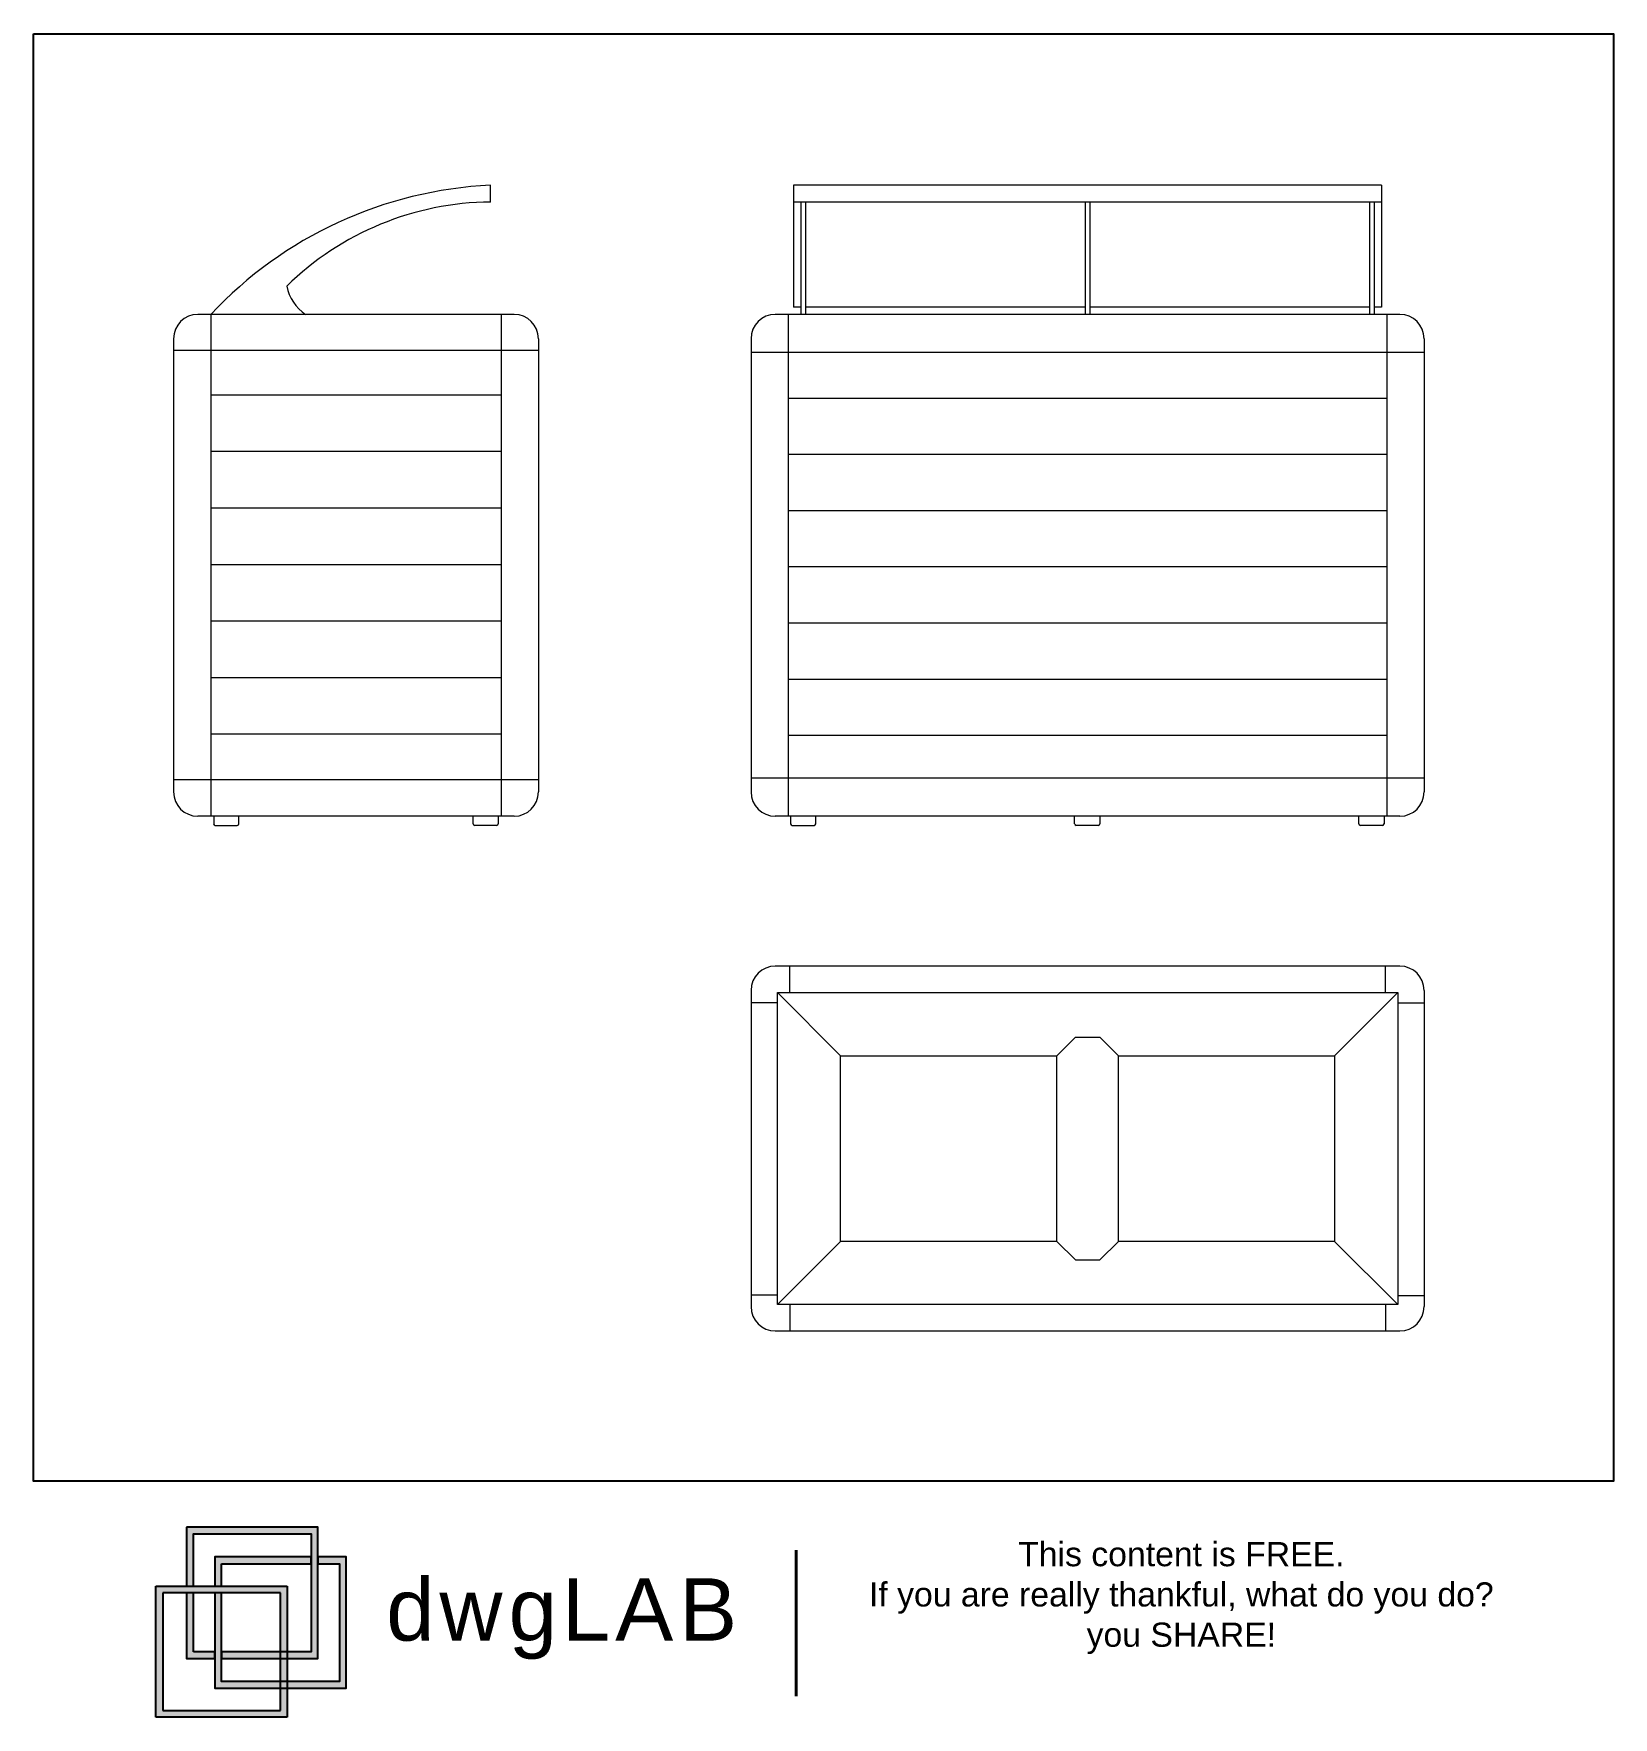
# Model space of a CAD drawing. Header units: millimetres. Extents: x 3029.05 to 3030.88, y 1669.17 to 1671.11.
import ezdxf

# ---------------------------------------------------------------- set-up
doc = ezdxf.new("R2010")
doc.units = ezdxf.units.MM
for name, color, linetype, plot in [('000-dwgLAB-Rectan.', 251, 'Continuous', False), ('02', 251, 'Continuous', False), ('dwgLAB', 250, 'Continuous', False)]:
    doc.layers.add(name, color=color, linetype=linetype, plot=plot)
doc.layers.add('001_Dark_1 5', color=7, linetype='Continuous', lineweight=0)
doc.styles.get("Standard").update_dxf_attribs({"font": 'arial.ttf'})

# ---------------------------------------------------------------- blocks, each defined once
blk = doc.blocks.new('DWGlab_ok')
at = {"layer": 'dwgLAB', "true_color": 0xfee41b}
h = blk.add_hatch(color=2, dxfattribs=at)
h.dxf.hatch_style = 2
h.paths.add_polyline_path([(0.0369, 0.2289), (0.0369, 0.158), (0.045, 0.158), (0.045, 0.2209), (0.1869, 0.2209), (0.1869, 0.079), (0.0788, 0.079), (0.0788, 0.0709), (0.1949, 0.0709), (0.1949, 0.2289)])
at = {"layer": 'dwgLAB', "true_color": 0xe03b3e}
h = blk.add_hatch(color=13, dxfattribs=at)
h.dxf.hatch_style = 2
h.paths.add_polyline_path([(0.1949, 0.193), (0.1949, 0.1849), (0.2207, 0.1849), (0.2207, 0.0431), (0.0788, 0.0431), (0.0788, 0.1499), (0.0708, 0.1499), (0.0708, 0.035), (0.2287, 0.035), (0.2287, 0.193)])
h = blk.add_hatch(color=13, dxfattribs=at)
h.dxf.hatch_style = 2
h.paths.add_polyline_path([(0.0788, 0.1849), (0.1869, 0.1849), (0.1869, 0.193), (0.0708, 0.193), (0.0708, 0.158), (0.0788, 0.158)])
at = {"layer": 'dwgLAB', "true_color": 0x497798}
h = blk.add_hatch(color=155, dxfattribs=at)
h.dxf.hatch_style = 2
h.paths.add_polyline_path([(0.158, 0), (0, 0), (0, 0.158), (0.158, 0.158)])
h.paths.add_polyline_path([(0.0081, 0.0081), (0.1499, 0.0081), (0.1499, 0.1499), (0.0081, 0.1499)])
at = {"layer": 'dwgLAB', "true_color": 0xfee41b}
h = blk.add_hatch(color=2, dxfattribs=at)
h.dxf.hatch_style = 2
h.paths.add_polyline_path([(0.045, 0.079), (0.045, 0.1499), (0.0369, 0.1499), (0.0369, 0.0709), (0.0708, 0.0709), (0.0708, 0.079)])
at = {"layer": 'dwgLAB', "color": 155, "true_color": 0x497798}
for p, q in [((0, 0), (0, 0.158)), ((0, 0.158), (0.158, 0.158)), ((0.1499, 0.1499), (0.0081, 0.1499)), ((0.0081, 0.1499), (0.0081, 0.0081)), ((0.1499, 0.0081), (0.1499, 0.1499)), ((0.158, 0.158), (0.158, 0)), ((0.158, 0), (0, 0)), ((0.0081, 0.0081), (0.1499, 0.0081))]:
    blk.add_line(p, q, dxfattribs=at)
at = {"layer": 'dwgLAB', "color": 2, "true_color": 0xfee41b}
for points in [[(0.0369, 0.2289), (0.0369, 0.158), (0.045, 0.158), (0.045, 0.2209), (0.1869, 0.2209), (0.1869, 0.079), (0.0788, 0.079), (0.0788, 0.0709), (0.1949, 0.0709), (0.1949, 0.2289), (0.0369, 0.2289)], [(0.045, 0.079), (0.045, 0.1499), (0.0369, 0.1499), (0.0369, 0.0709), (0.0708, 0.0709), (0.0708, 0.079), (0.045, 0.079)]]:
    blk.add_lwpolyline(points, dxfattribs=at)
at = {"layer": 'dwgLAB', "color": 13, "true_color": 0xe03b3e}
for points in [[(0.1949, 0.193), (0.1949, 0.1849), (0.2207, 0.1849), (0.2207, 0.0431), (0.0788, 0.0431), (0.0788, 0.1499), (0.0708, 0.1499), (0.0708, 0.035), (0.2287, 0.035), (0.2287, 0.193), (0.1949, 0.193)], [(0.0788, 0.1849), (0.1869, 0.1849), (0.1869, 0.193), (0.0708, 0.193), (0.0708, 0.158), (0.0788, 0.158), (0.0788, 0.1849)]]:
    blk.add_lwpolyline(points, dxfattribs=at)
at = {"layer": 'dwgLAB', "color": 9, "linetype": 'Continuous', "lineweight": 40, "true_color": 0xd19cc7}
blk.add_lwpolyline([(0.7701, 0.0256), (0.7701, 0.2011)], dxfattribs=at)
at = {"layer": 'dwgLAB', "color": 7}
for s, width, heights, insert, char_height, attachment_point in [('{\\H0.91667x;\\C0;This content is FREE.\\PIf you are really thankful, what do you do? you SHARE!}', 0.805462, [0.5251], (1.2337, 0.2109), 0.031712, 2), ('{\\T1.1;dwgLAB}', 17.629903, [0], (0.277, 0.1673), 0.075, 1)]:
    blk.add_mtext_dynamic_manual_height_columns(s, width=width, gutter_width=12.5, heights=heights, dxfattribs=dict(at, insert=insert, char_height=char_height, attachment_point=attachment_point))

msp = doc.modelspace()

# ---------------------------------------------------------------- linework, layer by layer
at = {"layer": '000-dwgLAB-Rectan.'}
msp.add_lwpolyline([(3029.0492, 1671.1128), (3030.8752, 1671.1128), (3030.8752, 1669.4393), (3029.0492, 1669.4393), (3029.0492, 1671.1128)], dxfattribs=at)
at = {"layer": '001_Dark_1 5'}
for p, q in [((3029.5774, 1670.9182), (3029.5774, 1670.9376)), ((3030.6072, 1670.9376), (3029.9275, 1670.9376)), ((3029.9275, 1670.9376), (3029.9275, 1670.7966)), ((3030.6072, 1670.9376), (3030.6072, 1670.7966)), ((3030.6072, 1670.9182), (3029.9275, 1670.9182)), ((3029.9361, 1670.9182), (3029.9361, 1670.7883)), ((3029.9414, 1670.9182), (3029.9414, 1670.7883)), ((3030.2648, 1670.9182), (3030.2648, 1670.7883)), ((3030.2702, 1670.9182), (3030.2702, 1670.7883)), ((3030.5933, 1670.9182), (3030.5933, 1670.7883)), ((3030.5987, 1670.9182), (3030.5987, 1670.7883)), ((3029.6046, 1670.7883), (3029.239, 1670.7883)), ((3029.2539, 1670.7883), (3029.2539, 1670.2081)), ((3029.5897, 1670.7883), (3029.5897, 1670.2081)), ((3030.6284, 1670.7883), (3029.9065, 1670.7883)), ((3029.9215, 1670.7883), (3029.9215, 1670.2081)), ((3029.9361, 1670.7966), (3029.9275, 1670.7966)), ((3030.2648, 1670.7966), (3029.9414, 1670.7966)), ((3030.5933, 1670.7966), (3030.2702, 1670.7966)), ((3030.6072, 1670.7966), (3030.5987, 1670.7966)), ((3030.6135, 1670.7883), (3030.6135, 1670.2081)), ((3029.2108, 1670.7602), (3029.2108, 1670.2362)), ((3029.6327, 1670.7602), (3029.6327, 1670.2362)), ((3029.8784, 1670.7602), (3029.8784, 1670.2362)), ((3030.6565, 1670.7602), (3030.6565, 1670.2362)), ((3029.6327, 1670.7465), (3029.2108, 1670.7465)), ((3030.6565, 1670.7444), (3029.8784, 1670.7444)), ((3029.5897, 1670.695), (3029.2539, 1670.695)), ((3030.6135, 1670.6912), (3029.9215, 1670.6912)), ((3029.5897, 1670.6296), (3029.2539, 1670.6296)), ((3030.6135, 1670.6262), (3029.9215, 1670.6262)), ((3029.5897, 1670.5643), (3029.2539, 1670.5643)), ((3030.6135, 1670.5613), (3029.9215, 1670.5613)), ((3029.5897, 1670.4989), (3029.2539, 1670.4989)), ((3030.6135, 1670.4963), (3029.9215, 1670.4963)), ((3029.5897, 1670.4335), (3029.2539, 1670.4335)), ((3030.6135, 1670.4313), (3029.9215, 1670.4313)), ((3029.5897, 1670.3682), (3029.2539, 1670.3682)), ((3030.6135, 1670.3663), (3029.9215, 1670.3663)), ((3029.5897, 1670.3028), (3029.2539, 1670.3028)), ((3030.6135, 1670.3013), (3029.9215, 1670.3013)), ((3029.6327, 1670.25), (3029.2108, 1670.25)), ((3030.6565, 1670.2521), (3029.8784, 1670.2521)), ((3029.6046, 1670.2081), (3029.239, 1670.2081)), ((3029.2573, 1670.2081), (3029.2573, 1670.1994)), ((3029.2591, 1670.1975), (3029.2846, 1670.1975)), ((3029.2864, 1670.1994), (3029.2864, 1670.2081)), ((3029.5571, 1670.1994), (3029.5571, 1670.2081)), ((3029.5844, 1670.1975), (3029.559, 1670.1975)), ((3029.5863, 1670.2081), (3029.5863, 1670.1994)), ((3030.6284, 1670.2081), (3029.9065, 1670.2081)), ((3029.9241, 1670.2081), (3029.9241, 1670.1994)), ((3029.926, 1670.1975), (3029.9514, 1670.1975)), ((3029.9533, 1670.1994), (3029.9533, 1670.2081)), ((3030.2525, 1670.1994), (3030.2525, 1670.2081)), ((3030.2798, 1670.1975), (3030.2544, 1670.1975)), ((3030.2817, 1670.2081), (3030.2817, 1670.1994)), ((3030.581, 1670.1994), (3030.581, 1670.2081)), ((3030.6083, 1670.1975), (3030.5828, 1670.1975)), ((3030.6101, 1670.2081), (3030.6101, 1670.1994)), ((3030.6284, 1670.0348), (3029.9065, 1670.0348)), ((3029.9233, 1670.0043), (3029.9233, 1670.0348)), ((3030.6117, 1670.0043), (3030.6117, 1670.0348)), ((3029.8784, 1670.0067), (3029.8784, 1669.6411)), ((3029.9089, 1670.0043), (3029.982, 1669.9312)), ((3030.6261, 1670.0043), (3030.5529, 1669.9312)), ((3030.6565, 1670.0067), (3030.6565, 1669.6411)), ((3029.9089, 1669.9923), (3029.8784, 1669.9923)), ((3030.6261, 1669.9923), (3030.6565, 1669.9923)), ((3030.2319, 1669.9312), (3030.2533, 1669.9527)), ((3030.2533, 1669.9527), (3030.2816, 1669.9527)), ((3030.3031, 1669.9312), (3030.2816, 1669.9527)), ((3030.2319, 1669.7165), (3030.2319, 1669.9312)), ((3030.3031, 1669.7165), (3030.3031, 1669.9312)), ((3029.9089, 1669.6434), (3029.982, 1669.7165)), ((3030.2319, 1669.7165), (3030.2533, 1669.6951)), ((3030.3031, 1669.7165), (3030.2816, 1669.6951)), ((3030.6261, 1669.6434), (3030.5529, 1669.7165)), ((3030.2533, 1669.6951), (3030.2816, 1669.6951)), ((3029.9089, 1669.6545), (3029.8784, 1669.6545)), ((3030.6261, 1669.6539), (3030.6565, 1669.6539)), ((3029.9233, 1669.6434), (3029.9233, 1669.6129)), ((3030.6117, 1669.6434), (3030.6117, 1669.6129)), ((3030.6284, 1669.6129), (3029.9065, 1669.6129))]:
    msp.add_line(p, q, dxfattribs=at)
msp.add_lwpolyline([(3030.6261, 1669.6434), (3029.9089, 1669.6434), (3029.9089, 1670.0043), (3030.6261, 1670.0043)], close=True, dxfattribs=at)
for points in [[(3030.2319, 1669.7165), (3029.982, 1669.7165), (3029.982, 1669.9312), (3030.2319, 1669.9312)], [(3030.3031, 1669.9312), (3030.5529, 1669.9312), (3030.5529, 1669.7165), (3030.3031, 1669.7165)]]:
    msp.add_lwpolyline(points, dxfattribs=at)
for centre, radius, start, end in [((3029.5995, 1670.4647), 0.4734, 92.6749, 136.8777), ((3029.58, 1670.578), 0.3402, 90.4379, 134.4283), ((3029.3915, 1670.8305), 0.0506, 190.881, 236.4736), ((3029.239, 1670.7602), 0.0281, 90, 180), ((3029.6046, 1670.7602), 0.0281, 0, 90), ((3029.9065, 1670.7602), 0.0281, 90, 180), ((3030.6284, 1670.7602), 0.0281, 0, 90), ((3029.239, 1670.2362), 0.0281, 180, 270), ((3029.6046, 1670.2362), 0.0281, 270, 0), ((3029.9065, 1670.2362), 0.0281, 180, 270), ((3030.6284, 1670.2362), 0.0281, 270, 0), ((3029.2591, 1670.1994), 0.00187, 180, 270), ((3029.2846, 1670.1994), 0.00187, 270, 0), ((3029.559, 1670.1994), 0.00187, 180, 270), ((3029.5844, 1670.1994), 0.00187, 270, 0), ((3029.926, 1670.1994), 0.00187, 180, 270), ((3029.9514, 1670.1994), 0.00187, 270, 0), ((3030.2544, 1670.1994), 0.00187, 180, 270), ((3030.2798, 1670.1994), 0.00187, 270, 0), ((3030.5828, 1670.1994), 0.00187, 180, 270), ((3030.6083, 1670.1994), 0.00187, 270, 0), ((3029.9065, 1670.0067), 0.0281, 90, 180), ((3030.6284, 1670.0067), 0.0281, 0, 90), ((3029.9065, 1669.6411), 0.0281, 180, 270), ((3030.6284, 1669.6411), 0.0281, 270, 0)]:
    msp.add_arc(centre, radius, start, end, dxfattribs=at)
at = {"layer": '02'}
msp.add_lwpolyline([(3029.0492, 1671.1128), (3030.8752, 1671.1128), (3030.8752, 1669.4393), (3029.0492, 1669.4393), (3029.0492, 1671.1128)], dxfattribs=at)

# ---------------------------------------------------------------- block references
at = {"layer": 'dwgLAB', "color": 0, "xscale": 0.9607122591889692, "yscale": 0.9607122591889692, "zscale": 0.9607122591889692}
msp.add_blockref('DWGlab_ok', (3029.1906, 1669.1663), dxfattribs=at)

doc.saveas('drawing.dxf')
